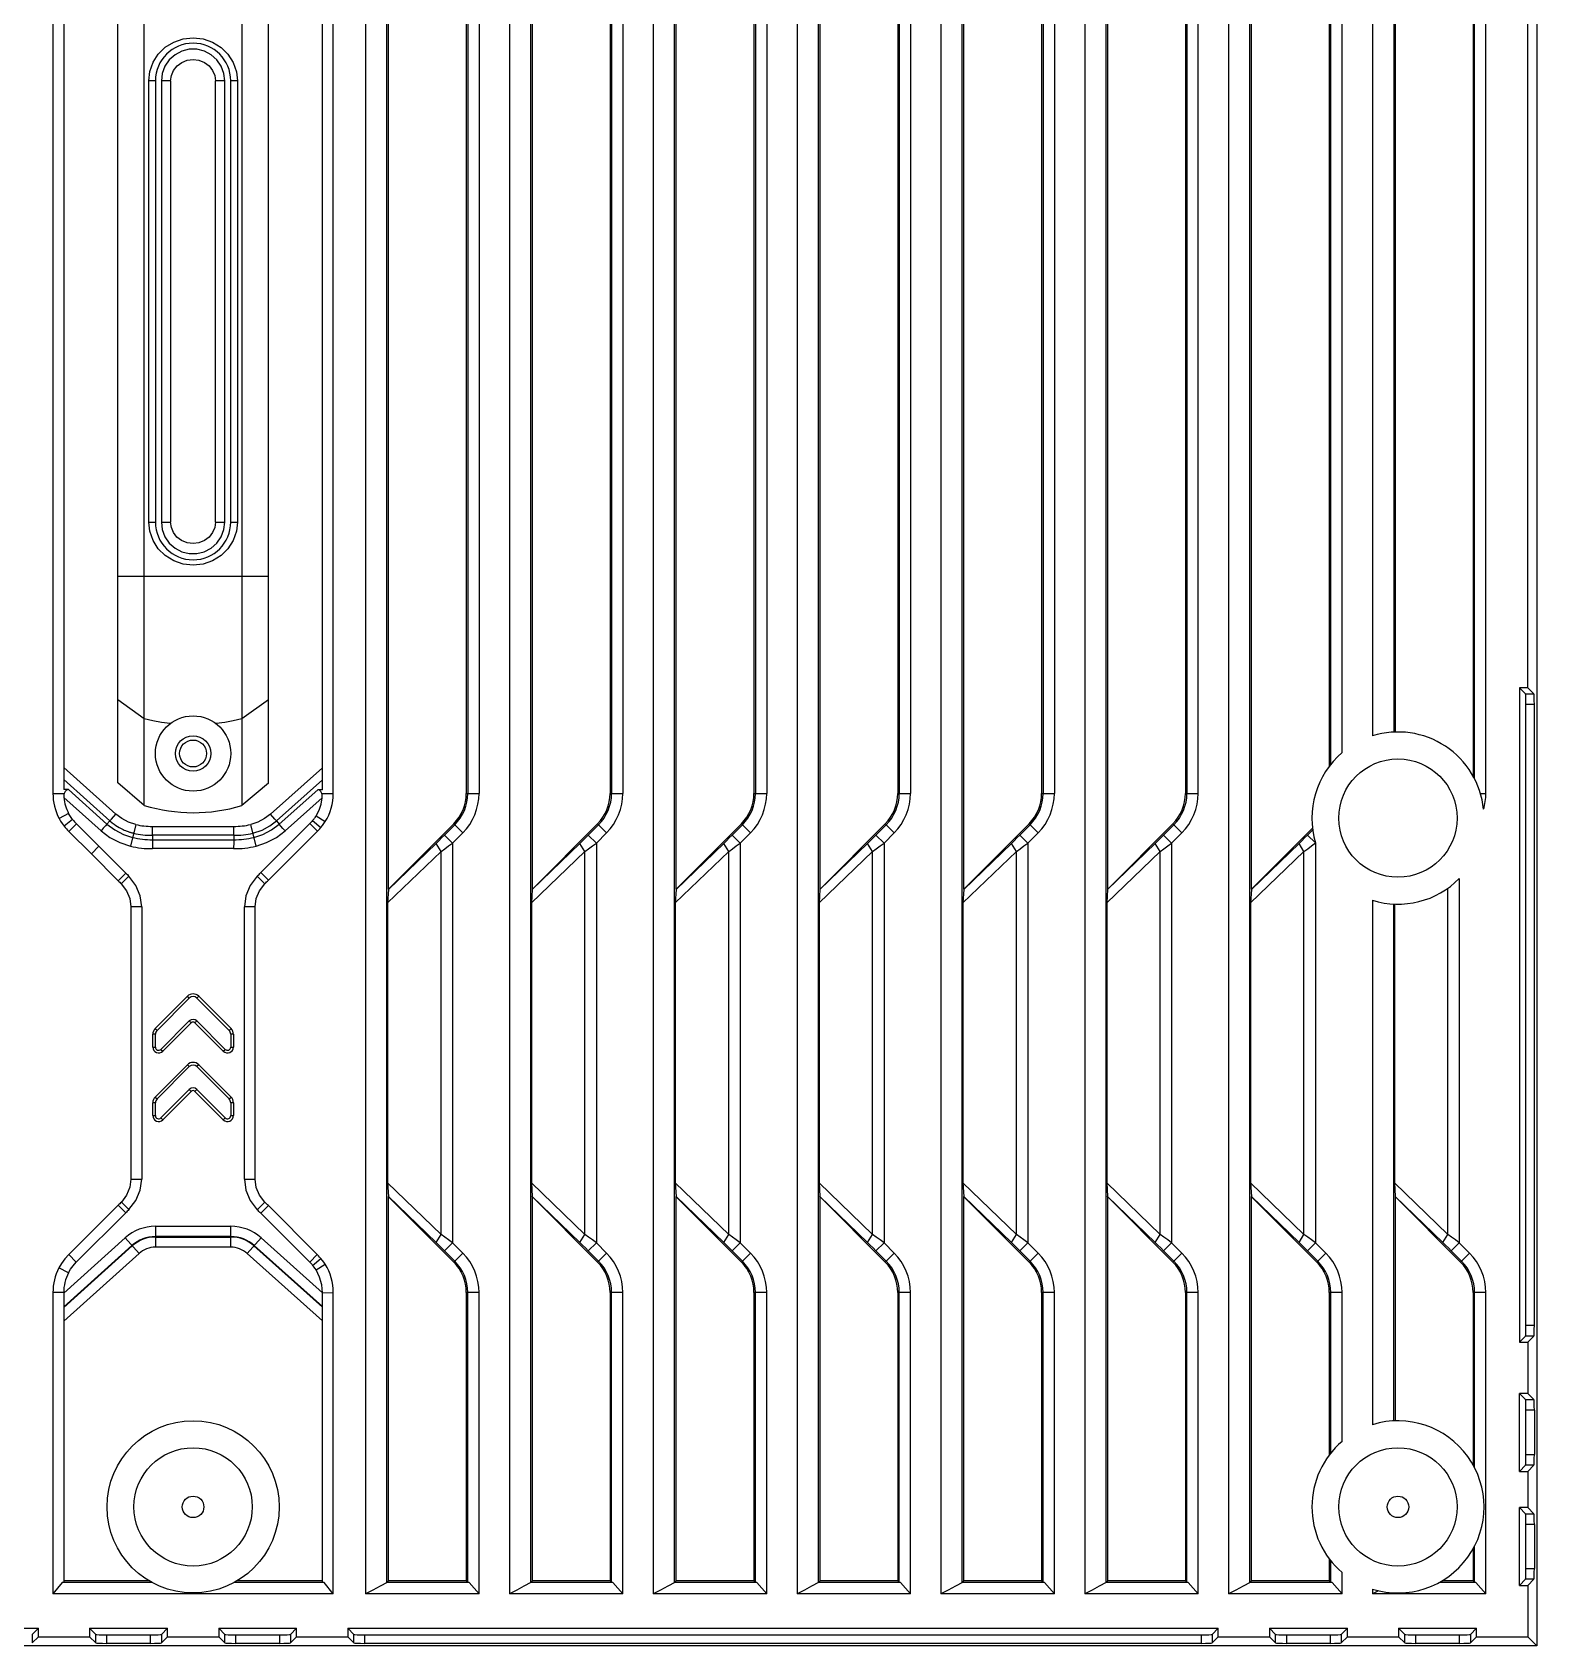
# Model space of a CAD drawing. Header units: millimetres. Extents: x -3132 to 28633, y 682 to 5849.
# Drawn here: x 8319.2 to 8459.1, y 1359.4 to 1509.4 of the extents above; entities that cross this region are included whole.
import ezdxf

# ---------------------------------------------------------------- set-up
doc = ezdxf.new("R2010")
doc.units = ezdxf.units.MM

msp = doc.modelspace()

# ---------------------------------------------------------------- linework, layer by layer
at = {"linetype": 'Continuous'}
for p, q in [((8459.095, 1609.245), (8459.095, 1359.445)), ((8350.226, 1604.432), (8350.226, 1364.259)), ((8363.596, 1604.432), (8363.596, 1364.259)), ((8376.966, 1604.432), (8376.966, 1364.259)), ((8390.336, 1604.432), (8390.336, 1364.259)), ((8403.706, 1604.432), (8403.706, 1364.259)), ((8417.076, 1604.432), (8417.076, 1364.259)), ((8430.446, 1604.432), (8430.446, 1364.259)), ((8352.219, 1365.325), (8352.219, 1603.525)), ((8365.589, 1365.325), (8365.589, 1603.525)), ((8378.959, 1365.325), (8378.959, 1603.525)), ((8392.329, 1365.325), (8392.329, 1603.525)), ((8405.699, 1365.325), (8405.699, 1603.525)), ((8419.069, 1365.325), (8419.069, 1603.525)), ((8432.439, 1365.325), (8432.439, 1603.525)), ((8352.364, 1429.753), (8352.364, 1538.942)), ((8365.734, 1429.753), (8365.734, 1538.942)), ((8379.104, 1429.753), (8379.104, 1538.942)), ((8392.474, 1429.753), (8392.474, 1538.942)), ((8405.844, 1429.753), (8405.844, 1538.942)), ((8419.214, 1429.753), (8419.214, 1538.942)), ((8432.584, 1429.753), (8432.584, 1538.942)), ((8329.659, 1437.519), (8329.659, 1531.171)), ((8338.726, 1531.183), (8338.726, 1437.507)), ((8321.165, 1530.048), (8321.165, 1438.642)), ((8322.166, 1529.969), (8322.166, 1438.988)), ((8346.225, 1438.967), (8346.225, 1529.992)), ((8347.225, 1438.643), (8347.225, 1530.039)), ((8359.591, 1530.048), (8359.591, 1438.642)), ((8359.725, 1530.048), (8359.725, 1438.642)), ((8360.779, 1530.048), (8360.779, 1438.642)), ((8372.961, 1530.048), (8372.961, 1438.642)), ((8373.095, 1530.048), (8373.095, 1438.642)), ((8374.149, 1530.048), (8374.149, 1438.642)), ((8386.331, 1530.048), (8386.331, 1438.642)), ((8386.465, 1530.048), (8386.465, 1438.642)), ((8387.519, 1530.048), (8387.519, 1438.642)), ((8399.701, 1530.048), (8399.701, 1438.642)), ((8399.835, 1530.048), (8399.835, 1438.642)), ((8400.889, 1530.048), (8400.889, 1438.642)), ((8413.071, 1530.048), (8413.071, 1438.642)), ((8413.205, 1530.048), (8413.205, 1438.642)), ((8414.259, 1530.048), (8414.259, 1438.642)), ((8426.441, 1530.048), (8426.441, 1438.642)), ((8426.575, 1530.048), (8426.575, 1438.642)), ((8427.629, 1438.642), (8427.629, 1530.048)), ((8454.369, 1438.642), (8454.369, 1530.048)), ((8327.195, 1439.611), (8327.195, 1529.08)), ((8341.195, 1439.6), (8341.195, 1529.09)), ((8453.181, 1528.449), (8453.181, 1440.244)), ((8453.315, 1439.993), (8453.315, 1528.698)), ((8439.811, 1527.524), (8439.811, 1441.166)), ((8439.945, 1441.339), (8439.945, 1527.351)), ((8440.999, 1442.428), (8440.999, 1526.263)), ((8443.816, 1524.707), (8443.816, 1443.983)), ((8445.808, 1524.355), (8445.808, 1444.336)), ((8445.955, 1444.341), (8445.955, 1524.349)), ((8458.256, 1448.452), (8458.256, 1520.235)), ((8330.073, 1463.845), (8330.073, 1504.845)), ((8330.695, 1504.845), (8330.073, 1504.845)), ((8330.695, 1504.845), (8330.695, 1463.845)), ((8331.245, 1504.845), (8331.245, 1463.845)), ((8332.11, 1504.845), (8331.245, 1504.845)), ((8332.11, 1504.845), (8332.11, 1463.845)), ((8336.278, 1463.845), (8336.278, 1504.845)), ((8337.145, 1504.845), (8336.278, 1504.845)), ((8337.145, 1463.845), (8337.145, 1504.845)), ((8337.695, 1463.845), (8337.695, 1504.845)), ((8338.316, 1504.845), (8337.695, 1504.845)), ((8338.316, 1504.845), (8338.316, 1463.845)), ((8330.073, 1463.845), (8330.695, 1463.845)), ((8331.245, 1463.845), (8332.11, 1463.845)), ((8336.278, 1463.845), (8337.145, 1463.845)), ((8337.695, 1463.845), (8338.316, 1463.845)), ((8327.195, 1458.819), (8341.195, 1458.819)), ((8458.256, 1448.452), (8457.477, 1448.452)), ((8457.477, 1448.452), (8458.045, 1447.884)), ((8457.477, 1448.452), (8457.477, 1387.649)), ((8458.256, 1448.452), (8458.825, 1447.884)), ((8329.659, 1445.571), (8327.195, 1447.346)), ((8341.195, 1447.337), (8338.726, 1445.56)), ((8458.045, 1447.884), (8458.825, 1447.884)), ((8458.875, 1446.885), (8458.095, 1446.885)), ((8458.095, 1389.216), (8458.095, 1446.885)), ((8458.875, 1389.216), (8458.875, 1446.885)), ((8327.009, 1436.706), (8322.167, 1441.05)), ((8346.225, 1441.027), (8341.388, 1436.7)), ((8326.459, 1436.081), (8322.169, 1439.93)), ((8329.659, 1437.519), (8327.195, 1439.611)), ((8341.195, 1439.6), (8338.726, 1437.507)), ((8346.225, 1439.91), (8341.938, 1436.075)), ((8321.165, 1438.642), (8322.214, 1438.642)), ((8322.61, 1438.988), (8322.168, 1438.988)), ((8322.184, 1438.253), (8325.635, 1435.157)), ((8322.61, 1438.988), (8326.186, 1435.78)), ((8342.211, 1435.775), (8345.78, 1438.967)), ((8342.76, 1435.149), (8346.202, 1438.229)), ((8346.225, 1438.967), (8345.78, 1438.967)), ((8346.168, 1438.642), (8347.225, 1438.642)), ((8359.591, 1438.642), (8360.779, 1438.642)), ((8372.961, 1438.642), (8374.149, 1438.642)), ((8386.331, 1438.642), (8387.519, 1438.642)), ((8399.701, 1438.642), (8400.889, 1438.642)), ((8413.071, 1438.642), (8414.259, 1438.642)), ((8426.441, 1438.642), (8427.629, 1438.642)), ((8453.858, 1438.642), (8454.369, 1438.642)), ((8322.626, 1436.777), (8321.739, 1436.316)), ((8322.993, 1436.208), (8322.207, 1435.59)), ((8326.459, 1436.081), (8326.605, 1436.249)), ((8326.605, 1436.249), (8327.009, 1436.706)), ((8341.789, 1436.241), (8341.388, 1436.7)), ((8341.938, 1436.075), (8341.789, 1436.241)), ((8345.626, 1436.541), (8346.477, 1436.015)), ((8323.343, 1435.82), (8322.653, 1435.096)), ((8322.653, 1435.096), (8324.739, 1433.027)), ((8325.445, 1433.735), (8323.343, 1435.82)), ((8326.459, 1436.081), (8326.186, 1435.78)), ((8328.858, 1435.751), (8328.366, 1433.74)), ((8328.587, 1434.961), (8328.66, 1434.943)), ((8330.413, 1435.577), (8337.978, 1435.576)), ((8330.421, 1434.745), (8330.419, 1434.338)), ((8337.969, 1434.744), (8330.421, 1434.745)), ((8337.969, 1434.744), (8337.971, 1434.338)), ((8340.051, 1433.744), (8339.554, 1435.754)), ((8345.049, 1435.839), (8340.493, 1431.283)), ((8341.2, 1430.576), (8345.75, 1435.126)), ((8341.938, 1436.075), (8342.211, 1435.775)), ((8345.049, 1435.839), (8345.75, 1435.126)), ((8345.304, 1436.115), (8346.069, 1435.472)), ((8358.419, 1435.814), (8352.364, 1429.753)), ((8358.514, 1435.719), (8357.564, 1434.769)), ((8357.564, 1434.769), (8358.309, 1434.024)), ((8358.309, 1434.024), (8359.259, 1434.974)), ((8359.259, 1434.974), (8358.419, 1435.814)), ((8371.789, 1435.814), (8365.734, 1429.753)), ((8371.884, 1435.719), (8370.934, 1434.769)), ((8370.934, 1434.769), (8371.679, 1434.024)), ((8371.679, 1434.024), (8372.629, 1434.974)), ((8372.629, 1434.974), (8371.789, 1435.814)), ((8385.159, 1435.814), (8379.104, 1429.753)), ((8385.254, 1435.719), (8384.304, 1434.769)), ((8384.304, 1434.769), (8385.049, 1434.024)), ((8385.049, 1434.024), (8385.999, 1434.974)), ((8385.999, 1434.974), (8385.159, 1435.814)), ((8398.529, 1435.814), (8392.474, 1429.753)), ((8398.624, 1435.719), (8397.674, 1434.769)), ((8397.674, 1434.769), (8398.419, 1434.024)), ((8398.419, 1434.024), (8399.369, 1434.974)), ((8399.369, 1434.974), (8398.529, 1435.814)), ((8411.899, 1435.814), (8405.844, 1429.753)), ((8411.994, 1435.719), (8411.044, 1434.769)), ((8411.044, 1434.769), (8411.789, 1434.024)), ((8411.789, 1434.024), (8412.739, 1434.974)), ((8412.739, 1434.974), (8411.899, 1435.814)), ((8425.269, 1435.814), (8419.214, 1429.753)), ((8425.364, 1435.719), (8424.414, 1434.769)), ((8424.414, 1434.769), (8425.159, 1434.024)), ((8425.159, 1434.024), (8426.109, 1434.974)), ((8426.109, 1434.974), (8425.269, 1435.814)), ((8438.248, 1435.423), (8432.584, 1429.753)), ((8438.27, 1435.254), (8437.784, 1434.769)), ((8438.535, 1434.033), (8437.784, 1434.769)), ((8325.445, 1433.735), (8324.739, 1433.027)), ((8327.943, 1431.232), (8325.445, 1433.735)), ((8330.419, 1434.338), (8337.971, 1434.338)), ((8337.964, 1433.506), (8330.426, 1433.506)), ((8352.279, 1428.46), (8357.24, 1433.25)), ((8356.778, 1433.996), (8352.351, 1429.721)), ((8357.24, 1433.25), (8356.778, 1433.996)), ((8357.24, 1397.653), (8357.24, 1433.25)), ((8358.309, 1434.024), (8358.309, 1396.88)), ((8365.649, 1428.46), (8370.61, 1433.25)), ((8370.148, 1433.996), (8365.721, 1429.721)), ((8370.61, 1433.25), (8370.148, 1433.996)), ((8370.61, 1397.653), (8370.61, 1433.25)), ((8371.679, 1434.024), (8371.679, 1396.88)), ((8379.019, 1428.46), (8383.98, 1433.25)), ((8383.518, 1433.996), (8379.091, 1429.721)), ((8383.98, 1433.25), (8383.518, 1433.996)), ((8383.98, 1397.653), (8383.98, 1433.25)), ((8385.049, 1434.024), (8385.049, 1396.88)), ((8392.389, 1428.46), (8397.35, 1433.25)), ((8396.888, 1433.996), (8392.461, 1429.721)), ((8397.35, 1433.25), (8396.888, 1433.996)), ((8397.35, 1397.653), (8397.35, 1433.25)), ((8398.419, 1434.024), (8398.419, 1396.88)), ((8405.759, 1428.46), (8410.72, 1433.25)), ((8410.258, 1433.996), (8405.831, 1429.721)), ((8410.72, 1433.25), (8410.258, 1433.996)), ((8410.72, 1397.653), (8410.72, 1433.25)), ((8411.789, 1434.024), (8411.789, 1396.88)), ((8419.129, 1428.46), (8424.09, 1433.25)), ((8423.628, 1433.996), (8419.201, 1429.721)), ((8424.09, 1433.25), (8423.628, 1433.996)), ((8424.09, 1397.653), (8424.09, 1433.25)), ((8425.159, 1434.024), (8425.159, 1396.88)), ((8432.499, 1428.46), (8437.46, 1433.25)), ((8436.998, 1433.996), (8432.571, 1429.721)), ((8437.46, 1433.25), (8436.998, 1433.996)), ((8437.46, 1397.653), (8437.46, 1433.25)), ((8438.533, 1434.046), (8438.533, 1396.876)), ((8324.739, 1433.027), (8327.236, 1430.525)), ((8327.943, 1431.232), (8327.236, 1430.525)), ((8328.23, 1430.947), (8327.523, 1430.24)), ((8340.152, 1430.944), (8340.861, 1430.238)), ((8340.493, 1431.283), (8341.2, 1430.576)), ((8451.899, 1430.736), (8451.899, 1396.88)), ((8352.348, 1429.723), (8352.279, 1428.46)), ((8365.718, 1429.723), (8365.649, 1428.46)), ((8379.088, 1429.723), (8379.019, 1428.46)), ((8392.458, 1429.723), (8392.389, 1428.46)), ((8405.828, 1429.723), (8405.759, 1428.46)), ((8419.198, 1429.723), (8419.129, 1428.46)), ((8432.568, 1429.723), (8432.499, 1428.46)), ((8443.816, 1428.707), (8443.816, 1379.983)), ((8450.83, 1397.653), (8450.83, 1429.825)), ((8328.418, 1428.104), (8328.418, 1402.8)), ((8329.418, 1428.103), (8328.418, 1428.103)), ((8329.418, 1428.103), (8329.418, 1402.799)), ((8339.97, 1428.104), (8338.97, 1428.104)), ((8338.97, 1402.8), (8338.97, 1428.104)), ((8339.97, 1402.8), (8339.97, 1428.104)), ((8352.279, 1428.46), (8352.279, 1402.444)), ((8365.649, 1428.46), (8365.649, 1402.444)), ((8379.019, 1428.46), (8379.019, 1402.444)), ((8392.389, 1428.46), (8392.389, 1402.444)), ((8405.759, 1428.46), (8405.759, 1402.444)), ((8419.129, 1428.46), (8419.129, 1402.444)), ((8432.499, 1428.46), (8432.499, 1402.444)), ((8445.808, 1380.339), (8445.808, 1428.353)), ((8445.869, 1428.353), (8445.869, 1402.444)), ((8333.665, 1419.79), (8330.665, 1416.79)), ((8333.841, 1419.613), (8333.665, 1419.79)), ((8334.725, 1419.79), (8334.549, 1419.613)), ((8337.725, 1416.79), (8334.725, 1419.79)), ((8330.841, 1416.613), (8333.841, 1419.613)), ((8334.549, 1419.613), (8337.549, 1416.613)), ((8330.665, 1416.79), (8330.841, 1416.613)), ((8333.841, 1417.492), (8331.207, 1414.857)), ((8331.384, 1414.681), (8334.018, 1417.315)), ((8334.018, 1417.315), (8333.841, 1417.492)), ((8334.549, 1417.492), (8334.372, 1417.315)), ((8334.372, 1417.315), (8337.006, 1414.681)), ((8337.183, 1414.857), (8334.549, 1417.492)), ((8337.549, 1416.613), (8337.725, 1416.79)), ((8330.695, 1416.259), (8330.445, 1416.259)), ((8330.445, 1415.07), (8330.445, 1416.259)), ((8330.695, 1415.07), (8330.695, 1416.259)), ((8337.945, 1416.259), (8337.695, 1416.259)), ((8337.695, 1416.259), (8337.695, 1415.07)), ((8337.945, 1416.259), (8337.945, 1415.07)), ((8330.445, 1415.07), (8330.695, 1415.07)), ((8331.207, 1414.857), (8331.384, 1414.681)), ((8337.006, 1414.681), (8337.183, 1414.857)), ((8337.695, 1415.07), (8337.945, 1415.07)), ((8333.665, 1413.426), (8330.665, 1410.426)), ((8330.841, 1410.249), (8333.841, 1413.249)), ((8333.841, 1413.249), (8333.665, 1413.426)), ((8334.725, 1413.426), (8334.549, 1413.249)), ((8334.549, 1413.249), (8337.549, 1410.249)), ((8337.725, 1410.426), (8334.725, 1413.426)), ((8333.841, 1411.128), (8331.207, 1408.493)), ((8331.384, 1408.317), (8334.018, 1410.951)), ((8334.018, 1410.951), (8333.841, 1411.128)), ((8334.549, 1411.128), (8334.372, 1410.951)), ((8334.372, 1410.951), (8337.006, 1408.317)), ((8337.183, 1408.493), (8334.549, 1411.128)), ((8330.695, 1409.896), (8330.445, 1409.896)), ((8330.445, 1408.706), (8330.445, 1409.896)), ((8330.665, 1410.426), (8330.841, 1410.249)), ((8330.695, 1408.706), (8330.695, 1409.896)), ((8337.549, 1410.249), (8337.725, 1410.426)), ((8337.945, 1409.896), (8337.695, 1409.896)), ((8337.695, 1409.896), (8337.695, 1408.706)), ((8337.945, 1409.896), (8337.945, 1408.706)), ((8330.445, 1408.706), (8330.695, 1408.706)), ((8331.207, 1408.493), (8331.384, 1408.317)), ((8337.006, 1408.317), (8337.183, 1408.493)), ((8337.695, 1408.706), (8337.945, 1408.706)), ((8328.418, 1402.799), (8329.418, 1402.799)), ((8338.97, 1402.8), (8339.97, 1402.8)), ((8357.24, 1397.653), (8352.279, 1402.444)), ((8352.279, 1402.444), (8352.348, 1401.176)), ((8370.61, 1397.653), (8365.649, 1402.444)), ((8365.649, 1402.444), (8365.718, 1401.176)), ((8383.98, 1397.653), (8379.019, 1402.444)), ((8379.019, 1402.444), (8379.088, 1401.176)), ((8397.35, 1397.653), (8392.389, 1402.444)), ((8392.389, 1402.444), (8392.458, 1401.176)), ((8410.72, 1397.653), (8405.759, 1402.444)), ((8405.759, 1402.444), (8405.828, 1401.176)), ((8424.09, 1397.653), (8419.129, 1402.444)), ((8419.129, 1402.444), (8419.198, 1401.176)), ((8437.46, 1397.653), (8432.499, 1402.444)), ((8432.499, 1402.444), (8432.568, 1401.176)), ((8450.83, 1397.653), (8445.869, 1402.444)), ((8445.869, 1402.444), (8445.937, 1401.186)), ((8327.224, 1400.367), (8322.631, 1395.786)), ((8327.93, 1399.658), (8327.224, 1400.367)), ((8328.236, 1399.962), (8327.528, 1400.668)), ((8340.157, 1399.955), (8340.865, 1400.661)), ((8341.191, 1400.337), (8340.484, 1399.63)), ((8345.735, 1395.793), (8341.191, 1400.337)), ((8352.353, 1401.18), (8356.778, 1396.908)), ((8352.364, 1401.154), (8358.419, 1395.09)), ((8352.364, 1365.478), (8352.364, 1401.154)), ((8365.723, 1401.18), (8370.148, 1396.908)), ((8365.734, 1401.154), (8371.789, 1395.09)), ((8365.734, 1365.478), (8365.734, 1401.154)), ((8379.093, 1401.18), (8383.518, 1396.908)), ((8379.104, 1401.154), (8385.159, 1395.09)), ((8379.104, 1365.478), (8379.104, 1401.154)), ((8392.463, 1401.18), (8396.888, 1396.908)), ((8392.474, 1401.154), (8398.529, 1395.09)), ((8392.474, 1365.478), (8392.474, 1401.154)), ((8405.833, 1401.18), (8410.258, 1396.908)), ((8405.844, 1401.154), (8411.899, 1395.09)), ((8405.844, 1365.478), (8405.844, 1401.154)), ((8419.203, 1401.18), (8423.628, 1396.908)), ((8419.214, 1401.154), (8425.269, 1395.09)), ((8419.214, 1365.478), (8419.214, 1401.154)), ((8432.573, 1401.18), (8436.998, 1396.908)), ((8432.584, 1401.154), (8438.639, 1395.09)), ((8432.584, 1365.478), (8432.584, 1401.154)), ((8445.937, 1401.186), (8450.368, 1396.908)), ((8445.955, 1401.144), (8445.937, 1401.186)), ((8445.955, 1401.144), (8452.009, 1395.09)), ((8445.955, 1380.341), (8445.955, 1401.144)), ((8323.332, 1395.073), (8327.93, 1399.658)), ((8340.484, 1399.63), (8345.038, 1395.076)), ((8327.875, 1397.335), (8322.165, 1392.211)), ((8329.172, 1395.889), (8327.875, 1397.335)), ((8330.694, 1398.414), (8337.703, 1398.414)), ((8330.694, 1398.414), (8330.694, 1396.472)), ((8337.703, 1397.465), (8330.694, 1397.465)), ((8330.694, 1397.421), (8337.703, 1397.421)), ((8337.703, 1396.472), (8337.703, 1398.414)), ((8340.517, 1397.339), (8339.222, 1395.892)), ((8346.225, 1392.241), (8340.517, 1397.339)), ((8356.778, 1396.908), (8357.24, 1397.653)), ((8370.148, 1396.908), (8370.61, 1397.653)), ((8383.518, 1396.908), (8383.98, 1397.653)), ((8396.888, 1396.908), (8397.35, 1397.653)), ((8410.258, 1396.908), (8410.72, 1397.653)), ((8423.628, 1396.908), (8424.09, 1397.653)), ((8436.998, 1396.908), (8437.46, 1397.653)), ((8450.368, 1396.908), (8450.83, 1397.653)), ((8328.509, 1396.628), (8322.165, 1390.936)), ((8322.165, 1390.877), (8328.538, 1396.596)), ((8322.165, 1389.603), (8329.172, 1395.889)), ((8323.332, 1395.073), (8322.631, 1395.786)), ((8337.703, 1396.472), (8330.694, 1396.472)), ((8339.222, 1395.892), (8346.225, 1389.628)), ((8339.855, 1396.599), (8346.225, 1390.901)), ((8346.225, 1390.96), (8339.884, 1396.632)), ((8345.038, 1395.076), (8345.735, 1395.793)), ((8358.309, 1396.88), (8357.564, 1396.135)), ((8358.514, 1395.185), (8357.564, 1396.135)), ((8359.259, 1395.93), (8358.309, 1396.88)), ((8358.419, 1395.09), (8359.259, 1395.93)), ((8371.679, 1396.88), (8370.934, 1396.135)), ((8371.884, 1395.185), (8370.934, 1396.135)), ((8372.629, 1395.93), (8371.679, 1396.88)), ((8371.789, 1395.09), (8372.629, 1395.93)), ((8385.049, 1396.88), (8384.304, 1396.135)), ((8385.254, 1395.185), (8384.304, 1396.135)), ((8385.999, 1395.93), (8385.049, 1396.88)), ((8385.159, 1395.09), (8385.999, 1395.93)), ((8398.419, 1396.88), (8397.674, 1396.135)), ((8398.624, 1395.185), (8397.674, 1396.135)), ((8399.369, 1395.93), (8398.419, 1396.88)), ((8398.529, 1395.09), (8399.369, 1395.93)), ((8411.789, 1396.88), (8411.044, 1396.135)), ((8411.994, 1395.185), (8411.044, 1396.135)), ((8412.739, 1395.93), (8411.789, 1396.88)), ((8411.899, 1395.09), (8412.739, 1395.93)), ((8425.159, 1396.88), (8424.414, 1396.135)), ((8425.364, 1395.185), (8424.414, 1396.135)), ((8426.109, 1395.93), (8425.159, 1396.88)), ((8425.269, 1395.09), (8426.109, 1395.93)), ((8438.734, 1395.185), (8437.784, 1396.135)), ((8439.479, 1395.93), (8438.533, 1396.876)), ((8438.639, 1395.09), (8439.479, 1395.93)), ((8451.899, 1396.88), (8451.154, 1396.135)), ((8452.104, 1395.185), (8451.154, 1396.135)), ((8452.849, 1395.93), (8451.899, 1396.88)), ((8452.009, 1395.09), (8452.849, 1395.93)), ((8322.612, 1394.099), (8321.72, 1394.551)), ((8345.305, 1394.787), (8346.071, 1395.43)), ((8345.627, 1394.362), (8346.473, 1394.896)), ((8322.165, 1392.261), (8321.165, 1392.261)), ((8321.165, 1392.261), (8321.165, 1364.259)), ((8322.165, 1392.261), (8322.165, 1365.346)), ((8346.225, 1392.241), (8347.225, 1392.251)), ((8346.225, 1365.346), (8346.225, 1392.241)), ((8347.225, 1364.259), (8347.225, 1392.247)), ((8360.779, 1392.261), (8359.591, 1392.261)), ((8359.591, 1392.261), (8359.591, 1365.478)), ((8359.725, 1365.343), (8359.725, 1392.261)), ((8360.779, 1364.259), (8360.779, 1392.261)), ((8374.149, 1392.261), (8372.961, 1392.261)), ((8372.961, 1392.261), (8372.961, 1365.478)), ((8373.095, 1365.343), (8373.095, 1392.261)), ((8374.149, 1364.259), (8374.149, 1392.261)), ((8387.519, 1392.261), (8386.331, 1392.261)), ((8386.331, 1392.261), (8386.331, 1365.478)), ((8386.465, 1365.343), (8386.465, 1392.261)), ((8387.519, 1364.259), (8387.519, 1392.261)), ((8400.889, 1392.261), (8399.701, 1392.261)), ((8399.701, 1392.261), (8399.701, 1365.478)), ((8399.835, 1365.343), (8399.835, 1392.261)), ((8400.889, 1364.259), (8400.889, 1392.261)), ((8414.259, 1392.261), (8413.071, 1392.261)), ((8413.071, 1392.261), (8413.071, 1365.478)), ((8413.205, 1365.343), (8413.205, 1392.261)), ((8414.259, 1364.259), (8414.259, 1392.261)), ((8427.629, 1392.261), (8426.441, 1392.261)), ((8426.441, 1392.261), (8426.441, 1365.478)), ((8426.575, 1365.343), (8426.575, 1392.261)), ((8427.629, 1364.259), (8427.629, 1392.261)), ((8440.999, 1392.261), (8439.811, 1392.261)), ((8439.811, 1392.261), (8439.811, 1377.166)), ((8439.945, 1377.339), (8439.945, 1392.261)), ((8440.999, 1378.428), (8440.999, 1392.261)), ((8454.369, 1392.261), (8453.181, 1392.261)), ((8453.181, 1392.261), (8453.181, 1376.244)), ((8453.315, 1375.993), (8453.315, 1392.261)), ((8454.369, 1364.259), (8454.369, 1392.261)), ((8457.477, 1387.649), (8458.045, 1388.217)), ((8458.825, 1388.217), (8458.045, 1388.217)), ((8458.095, 1389.216), (8458.875, 1389.216)), ((8458.256, 1387.649), (8458.825, 1388.217)), ((8457.477, 1387.649), (8458.256, 1387.649)), ((8458.256, 1387.649), (8458.256, 1382.885)), ((8458.256, 1382.885), (8457.477, 1382.885)), ((8457.477, 1382.885), (8458.045, 1382.317)), ((8457.477, 1375.649), (8457.477, 1382.885)), ((8458.045, 1382.317), (8458.825, 1382.317)), ((8458.256, 1382.885), (8458.825, 1382.317)), ((8458.875, 1381.318), (8458.095, 1381.318)), ((8458.095, 1377.216), (8458.095, 1381.318)), ((8458.875, 1381.318), (8458.875, 1377.216)), ((8457.477, 1375.649), (8458.045, 1376.217)), ((8458.825, 1376.217), (8458.045, 1376.217)), ((8458.095, 1377.216), (8458.875, 1377.216)), ((8458.256, 1375.649), (8458.825, 1376.217)), ((8457.477, 1375.649), (8458.256, 1375.649)), ((8458.256, 1375.649), (8458.256, 1372.284)), ((8458.256, 1372.284), (8457.477, 1372.284)), ((8457.477, 1372.284), (8458.045, 1371.715)), ((8457.477, 1365.047), (8457.477, 1372.284)), ((8458.045, 1371.715), (8458.825, 1371.715)), ((8458.256, 1372.284), (8458.825, 1371.715)), ((8458.875, 1370.716), (8458.095, 1370.716)), ((8458.095, 1366.614), (8458.095, 1370.716)), ((8458.875, 1370.716), (8458.875, 1366.614)), ((8439.811, 1367.524), (8439.811, 1365.478)), ((8439.945, 1365.343), (8439.945, 1367.351)), ((8453.181, 1368.447), (8453.181, 1365.478)), ((8453.315, 1365.343), (8453.315, 1368.698)), ((8440.999, 1364.259), (8440.999, 1366.262)), ((8458.095, 1366.614), (8458.875, 1366.614)), ((8322.012, 1365.333), (8321.165, 1364.259)), ((8347.225, 1364.259), (8321.165, 1364.259)), ((8322.012, 1365.333), (8322.165, 1365.346)), ((8330.344, 1365.333), (8322.012, 1365.333)), ((8330.092, 1365.478), (8322.165, 1365.478)), ((8346.378, 1365.333), (8338.046, 1365.333)), ((8346.225, 1365.478), (8338.298, 1365.478)), ((8346.225, 1365.346), (8346.378, 1365.333)), ((8347.225, 1364.259), (8346.378, 1365.333)), ((8360.779, 1364.259), (8350.226, 1364.259)), ((8352.222, 1365.332), (8352.267, 1365.38)), ((8354.747, 1365.332), (8352.222, 1365.332)), ((8352.267, 1365.38), (8352.365, 1365.478)), ((8359.591, 1365.478), (8352.364, 1365.478)), ((8359.855, 1365.333), (8354.747, 1365.332)), ((8359.725, 1365.343), (8359.591, 1365.478)), ((8359.725, 1365.343), (8359.855, 1365.333)), ((8360.779, 1364.259), (8359.855, 1365.333)), ((8374.149, 1364.259), (8363.596, 1364.259)), ((8365.592, 1365.332), (8365.637, 1365.38)), ((8368.117, 1365.332), (8365.592, 1365.332)), ((8365.637, 1365.38), (8365.735, 1365.478)), ((8372.961, 1365.478), (8365.734, 1365.478)), ((8373.225, 1365.333), (8368.117, 1365.332)), ((8373.095, 1365.343), (8372.961, 1365.478)), ((8373.095, 1365.343), (8373.225, 1365.333)), ((8374.149, 1364.259), (8373.225, 1365.333)), ((8387.519, 1364.259), (8376.966, 1364.259)), ((8378.962, 1365.332), (8379.007, 1365.38)), ((8381.487, 1365.332), (8378.962, 1365.332)), ((8379.007, 1365.38), (8379.105, 1365.478)), ((8386.331, 1365.478), (8379.104, 1365.478)), ((8386.595, 1365.333), (8381.487, 1365.332)), ((8386.465, 1365.343), (8386.331, 1365.478)), ((8386.465, 1365.343), (8386.595, 1365.333)), ((8387.519, 1364.259), (8386.595, 1365.333)), ((8400.889, 1364.259), (8390.336, 1364.259)), ((8392.332, 1365.332), (8392.377, 1365.38)), ((8394.857, 1365.332), (8392.332, 1365.332)), ((8392.377, 1365.38), (8392.475, 1365.478)), ((8399.701, 1365.478), (8392.474, 1365.478)), ((8399.965, 1365.333), (8394.857, 1365.332)), ((8399.835, 1365.343), (8399.701, 1365.478)), ((8399.835, 1365.343), (8399.965, 1365.333)), ((8400.889, 1364.259), (8399.965, 1365.333)), ((8414.259, 1364.259), (8403.706, 1364.259)), ((8405.702, 1365.332), (8405.747, 1365.38)), ((8408.227, 1365.332), (8405.702, 1365.332)), ((8405.747, 1365.38), (8405.845, 1365.478)), ((8413.071, 1365.478), (8405.844, 1365.478)), ((8413.335, 1365.333), (8408.227, 1365.332)), ((8413.205, 1365.343), (8413.071, 1365.478)), ((8413.205, 1365.343), (8413.335, 1365.333)), ((8414.259, 1364.259), (8413.335, 1365.333)), ((8427.629, 1364.259), (8417.076, 1364.259)), ((8419.072, 1365.332), (8419.117, 1365.38)), ((8421.597, 1365.332), (8419.072, 1365.332)), ((8419.117, 1365.38), (8419.215, 1365.478)), ((8426.441, 1365.478), (8419.214, 1365.478)), ((8426.705, 1365.333), (8421.597, 1365.332)), ((8426.575, 1365.343), (8426.441, 1365.478)), ((8426.575, 1365.343), (8426.705, 1365.333)), ((8427.629, 1364.259), (8426.705, 1365.333)), ((8440.999, 1364.259), (8430.446, 1364.259)), ((8432.442, 1365.332), (8432.487, 1365.38)), ((8434.967, 1365.332), (8432.442, 1365.332)), ((8432.487, 1365.38), (8432.585, 1365.478)), ((8439.811, 1365.478), (8432.584, 1365.478)), ((8440.075, 1365.333), (8434.967, 1365.332)), ((8439.945, 1365.343), (8439.811, 1365.478)), ((8439.945, 1365.343), (8440.075, 1365.333)), ((8440.999, 1364.259), (8440.075, 1365.333)), ((8443.816, 1364.707), (8443.816, 1364.259)), ((8444.378, 1364.554), (8443.816, 1364.259)), ((8454.369, 1364.259), (8443.816, 1364.259)), ((8453.445, 1365.333), (8450.046, 1365.333)), ((8453.181, 1365.478), (8450.298, 1365.478)), ((8453.315, 1365.343), (8453.181, 1365.478)), ((8453.315, 1365.343), (8453.445, 1365.333)), ((8454.369, 1364.259), (8453.445, 1365.333)), ((8457.477, 1365.047), (8458.045, 1365.616)), ((8457.477, 1365.047), (8458.256, 1365.047)), ((8458.825, 1365.616), (8458.045, 1365.616)), ((8458.256, 1365.047), (8458.825, 1365.616)), ((8458.256, 1365.047), (8458.256, 1360.284)), ((8238.897, 1361.064), (8319.813, 1361.064)), ((8319.813, 1361.064), (8319.245, 1360.495)), ((8319.245, 1360.495), (8319.245, 1359.715)), ((8319.813, 1360.284), (8319.245, 1359.715)), ((8319.813, 1360.284), (8319.813, 1361.064)), ((8319.813, 1360.284), (8324.577, 1360.284)), ((8324.577, 1361.064), (8331.813, 1361.064)), ((8324.577, 1361.064), (8325.145, 1360.495)), ((8324.577, 1361.064), (8324.577, 1360.284)), ((8324.577, 1360.284), (8325.145, 1359.715)), ((8325.145, 1359.715), (8325.145, 1360.495)), ((8326.144, 1360.445), (8330.246, 1360.445)), ((8326.144, 1360.445), (8326.144, 1359.665)), ((8330.246, 1359.665), (8330.246, 1360.445)), ((8331.813, 1361.064), (8331.245, 1360.495)), ((8331.245, 1360.495), (8331.245, 1359.715)), ((8331.813, 1360.284), (8331.245, 1359.715)), ((8331.813, 1360.284), (8331.813, 1361.064)), ((8331.813, 1360.284), (8336.577, 1360.284)), ((8336.577, 1361.064), (8343.813, 1361.064)), ((8336.577, 1361.064), (8337.145, 1360.495)), ((8336.577, 1361.064), (8336.577, 1360.284)), ((8336.577, 1360.284), (8337.145, 1359.715)), ((8337.145, 1359.715), (8337.145, 1360.495)), ((8338.144, 1360.445), (8342.246, 1360.445)), ((8338.144, 1360.445), (8338.144, 1359.665)), ((8342.246, 1359.665), (8342.246, 1360.445)), ((8343.813, 1361.064), (8343.245, 1360.495)), ((8343.245, 1360.495), (8343.245, 1359.715)), ((8343.813, 1360.284), (8343.245, 1359.715)), ((8343.813, 1360.284), (8343.813, 1361.064)), ((8343.813, 1360.284), (8348.577, 1360.284)), ((8348.577, 1361.064), (8429.493, 1361.064)), ((8348.577, 1361.064), (8349.145, 1360.495)), ((8348.577, 1361.064), (8348.577, 1360.284)), ((8348.577, 1360.284), (8349.145, 1359.715)), ((8349.145, 1359.715), (8349.145, 1360.495)), ((8350.144, 1360.445), (8427.926, 1360.445)), ((8350.144, 1360.445), (8350.144, 1359.665)), ((8427.926, 1359.665), (8427.926, 1360.445)), ((8429.493, 1361.064), (8428.925, 1360.495)), ((8428.925, 1360.495), (8428.925, 1359.715)), ((8429.493, 1360.284), (8428.925, 1359.715)), ((8429.493, 1360.284), (8429.493, 1361.064)), ((8429.493, 1360.284), (8434.256, 1360.284)), ((8434.256, 1361.064), (8441.493, 1361.064)), ((8434.256, 1361.064), (8434.825, 1360.495)), ((8434.256, 1361.064), (8434.256, 1360.284)), ((8434.256, 1360.284), (8434.825, 1359.715)), ((8434.825, 1359.715), (8434.825, 1360.495)), ((8435.824, 1360.445), (8439.926, 1360.445)), ((8435.824, 1360.445), (8435.824, 1359.665)), ((8439.926, 1359.665), (8439.926, 1360.445)), ((8441.493, 1361.064), (8440.925, 1360.495)), ((8440.925, 1360.495), (8440.925, 1359.715)), ((8441.493, 1360.284), (8440.925, 1359.715)), ((8441.493, 1360.284), (8441.493, 1361.064)), ((8441.493, 1360.284), (8446.256, 1360.284)), ((8446.256, 1361.064), (8453.493, 1361.064)), ((8446.256, 1361.064), (8446.825, 1360.495)), ((8446.256, 1361.064), (8446.256, 1360.284)), ((8446.256, 1360.284), (8446.825, 1359.715)), ((8446.825, 1359.715), (8446.825, 1360.495)), ((8447.824, 1360.445), (8451.926, 1360.445)), ((8447.824, 1360.445), (8447.824, 1359.665)), ((8451.926, 1359.665), (8451.926, 1360.445)), ((8453.493, 1361.064), (8452.925, 1360.495)), ((8452.925, 1360.495), (8452.925, 1359.715)), ((8453.493, 1360.284), (8452.925, 1359.715)), ((8453.493, 1360.284), (8453.493, 1361.064)), ((8453.493, 1360.284), (8458.256, 1360.284)), ((8459.095, 1359.445), (8458.256, 1360.284)), ((8459.095, 1359.445), (8209.295, 1359.445)), ((8330.246, 1359.665), (8326.144, 1359.665)), ((8342.246, 1359.665), (8338.144, 1359.665)), ((8427.926, 1359.665), (8350.144, 1359.665)), ((8439.926, 1359.665), (8435.824, 1359.665)), ((8451.926, 1359.665), (8447.824, 1359.665))]:
    msp.add_line(p, q, dxfattribs=at)
for points in [[(8330.073, 1504.845), (8330.169, 1505.705), (8330.478, 1506.573), (8330.964, 1507.329), (8331.613, 1507.963), (8332.404, 1508.448), (8333.275, 1508.744), (8334.213, 1508.845)], [(8334.213, 1508.845), (8335.135, 1508.74), (8336.001, 1508.44), (8336.791, 1507.951), (8337.439, 1507.312), (8337.921, 1506.553), (8338.223, 1505.69), (8338.316, 1504.845)], [(8337.145, 1504.845), (8337.063, 1505.538), (8336.812, 1506.206), (8336.407, 1506.797), (8335.872, 1507.272), (8335.241, 1507.604), (8334.55, 1507.774), (8333.84, 1507.774), (8333.15, 1507.603), (8332.517, 1507.272), (8331.982, 1506.796), (8331.577, 1506.205), (8331.328, 1505.538), (8331.245, 1504.845)], [(8332.11, 1504.845), (8332.175, 1505.337), (8332.374, 1505.814), (8332.701, 1506.234), (8333.136, 1506.562), (8333.647, 1506.771), (8334.193, 1506.841), (8334.743, 1506.77), (8335.253, 1506.562), (8335.688, 1506.233), (8336.014, 1505.813), (8336.213, 1505.336), (8336.278, 1504.845)], [(8334.213, 1459.845), (8333.284, 1459.944), (8332.41, 1460.24), (8331.613, 1460.728), (8330.959, 1461.368), (8330.472, 1462.13), (8330.167, 1462.997), (8330.073, 1463.845)], [(8331.245, 1463.845), (8331.328, 1463.151), (8331.578, 1462.483), (8331.984, 1461.892), (8332.52, 1461.417), (8333.154, 1461.085), (8333.842, 1460.916), (8334.548, 1460.917), (8335.238, 1461.086), (8335.87, 1461.417), (8336.406, 1461.893), (8336.812, 1462.484), (8337.062, 1463.151), (8337.145, 1463.845)], [(8336.278, 1463.845), (8336.213, 1463.354), (8336.014, 1462.877), (8335.688, 1462.458), (8335.255, 1462.129), (8334.744, 1461.921), (8334.192, 1461.849), (8333.643, 1461.921), (8333.132, 1462.13), (8332.699, 1462.459), (8332.373, 1462.878), (8332.174, 1463.355), (8332.11, 1463.845)], [(8338.316, 1463.845), (8338.221, 1462.99), (8337.915, 1462.127), (8337.435, 1461.373), (8336.792, 1460.741), (8336.009, 1460.254), (8335.145, 1459.953), (8334.213, 1459.845)], [(8332.067, 1445.124), (8331.257, 1445.237), (8330.454, 1445.386), (8329.659, 1445.571)], [(8338.726, 1445.56), (8337.934, 1445.378), (8337.135, 1445.232), (8336.328, 1445.12)], [(8322.214, 1438.642), (8322.188, 1438.524), (8322.178, 1438.394), (8322.184, 1438.253)], [(8322.608, 1438.988), (8322.437, 1438.947), (8322.304, 1438.828), (8322.214, 1438.642)], [(8345.625, 1436.541), (8345.903, 1437.072), (8346.096, 1437.639), (8346.202, 1438.229)], [(8346.168, 1438.642), (8346.074, 1438.823), (8345.942, 1438.931), (8345.78, 1438.967)], [(8346.202, 1438.229), (8346.209, 1438.379), (8346.198, 1438.518), (8346.168, 1438.642)], [(8321.739, 1436.317), (8321.876, 1436.07), (8322.032, 1435.828), (8322.207, 1435.59)], [(8322.993, 1436.208), (8322.855, 1436.396), (8322.732, 1436.586), (8322.626, 1436.777)], [(8328.858, 1435.751), (8328.191, 1435.973), (8327.568, 1436.295), (8327.009, 1436.706)], [(8341.388, 1436.7), (8340.837, 1436.296), (8340.22, 1435.976), (8339.554, 1435.754)], [(8345.304, 1436.115), (8345.352, 1436.172), (8345.395, 1436.226), (8345.435, 1436.275), (8345.471, 1436.322), (8345.503, 1436.365), (8345.533, 1436.405), (8345.559, 1436.443), (8345.583, 1436.478), (8345.604, 1436.511), (8345.625, 1436.541)], [(8326.186, 1435.78), (8326.039, 1435.613), (8325.849, 1435.397), (8325.635, 1435.157)], [(8325.635, 1435.157), (8326.465, 1434.543), (8327.381, 1434.067), (8328.366, 1433.74)], [(8326.186, 1435.78), (8326.911, 1435.246), (8327.712, 1434.831), (8328.564, 1434.548)], [(8326.459, 1436.081), (8326.669, 1435.917), (8326.854, 1435.774), (8327.024, 1435.654), (8327.182, 1435.554), (8327.328, 1435.47), (8327.462, 1435.398), (8327.585, 1435.336), (8327.698, 1435.282), (8327.803, 1435.234), (8327.9, 1435.193), (8327.989, 1435.157), (8328.072, 1435.125), (8328.148, 1435.097), (8328.219, 1435.072), (8328.284, 1435.05), (8328.345, 1435.031), (8328.401, 1435.014), (8328.453, 1434.998), (8328.501, 1434.984), (8328.546, 1434.972), (8328.587, 1434.961)], [(8330.421, 1434.745), (8330.421, 1434.967), (8330.413, 1435.577)], [(8337.969, 1434.744), (8337.972, 1434.967), (8337.978, 1435.576)], [(8339.754, 1434.946), (8340.603, 1435.235), (8341.33, 1435.623), (8341.938, 1436.075)], [(8339.851, 1434.551), (8340.693, 1434.832), (8341.484, 1435.24), (8342.211, 1435.775)], [(8340.051, 1433.744), (8341.029, 1434.07), (8341.938, 1434.543), (8342.76, 1435.149)], [(8342.76, 1435.149), (8342.548, 1435.391), (8342.211, 1435.775)], [(8345.304, 1436.115), (8345.22, 1436.019), (8345.135, 1435.927), (8345.049, 1435.839)], [(8345.75, 1435.126), (8345.859, 1435.236), (8345.965, 1435.351), (8346.069, 1435.472)], [(8346.069, 1435.472), (8346.217, 1435.652), (8346.353, 1435.833), (8346.477, 1436.015)], [(8357.564, 1434.769), (8357.294, 1434.5), (8357.032, 1434.242), (8356.778, 1433.996)], [(8370.934, 1434.769), (8370.664, 1434.5), (8370.402, 1434.242), (8370.148, 1433.996)], [(8384.304, 1434.769), (8384.034, 1434.5), (8383.772, 1434.242), (8383.518, 1433.996)], [(8397.674, 1434.769), (8397.404, 1434.5), (8397.142, 1434.242), (8396.888, 1433.996)], [(8411.044, 1434.769), (8410.774, 1434.5), (8410.512, 1434.242), (8410.258, 1433.996)], [(8424.414, 1434.769), (8424.144, 1434.5), (8423.882, 1434.242), (8423.628, 1433.996)], [(8437.784, 1434.769), (8437.514, 1434.5), (8437.252, 1434.242), (8436.998, 1433.996)], [(8330.419, 1434.338), (8330.419, 1434.116), (8330.426, 1433.506)], [(8337.971, 1434.338), (8337.968, 1434.115), (8337.964, 1433.506)], [(8357.24, 1433.25), (8357.59, 1433.501), (8357.947, 1433.758), (8358.309, 1434.024)], [(8370.61, 1433.25), (8370.96, 1433.501), (8371.317, 1433.758), (8371.679, 1434.024)], [(8383.98, 1433.25), (8384.33, 1433.501), (8384.687, 1433.758), (8385.049, 1434.024)], [(8397.35, 1433.25), (8397.7, 1433.501), (8398.057, 1433.758), (8398.419, 1434.024)], [(8410.72, 1433.25), (8411.07, 1433.501), (8411.427, 1433.758), (8411.789, 1434.024)], [(8424.09, 1433.25), (8424.44, 1433.501), (8424.797, 1433.758), (8425.159, 1434.024)], [(8437.46, 1433.25), (8437.813, 1433.502), (8438.17, 1433.761), (8438.533, 1434.037)], [(8327.523, 1430.24), (8328.018, 1429.591), (8328.317, 1428.866), (8328.418, 1428.104)], [(8329.418, 1428.104), (8329.283, 1429.125), (8328.884, 1430.091), (8328.23, 1430.947)], [(8340.152, 1430.944), (8339.502, 1430.089), (8339.104, 1429.124), (8338.97, 1428.104)], [(8339.97, 1428.104), (8340.07, 1428.866), (8340.369, 1429.591), (8340.861, 1430.238)], [(8352.365, 1429.753), (8352.359, 1429.744), (8352.353, 1429.733), (8352.348, 1429.723)], [(8365.735, 1429.753), (8365.729, 1429.744), (8365.723, 1429.733), (8365.718, 1429.723)], [(8379.105, 1429.753), (8379.099, 1429.744), (8379.093, 1429.733), (8379.088, 1429.723)], [(8392.475, 1429.753), (8392.469, 1429.744), (8392.463, 1429.733), (8392.458, 1429.723)], [(8405.845, 1429.753), (8405.839, 1429.744), (8405.833, 1429.733), (8405.828, 1429.723)], [(8419.215, 1429.753), (8419.209, 1429.744), (8419.203, 1429.733), (8419.198, 1429.723)], [(8432.585, 1429.753), (8432.579, 1429.744), (8432.573, 1429.733), (8432.568, 1429.723)], [(8328.418, 1402.8), (8328.318, 1402.038), (8328.019, 1401.315), (8327.528, 1400.668)], [(8328.236, 1399.962), (8328.886, 1400.816), (8329.284, 1401.78), (8329.418, 1402.8)], [(8338.97, 1402.8), (8339.105, 1401.778), (8339.504, 1400.811), (8340.157, 1399.955)], [(8340.865, 1400.661), (8340.37, 1401.311), (8340.071, 1402.036), (8339.97, 1402.8)], [(8352.359, 1401.15), (8352.356, 1401.161), (8352.356, 1401.169), (8352.353, 1401.18)], [(8365.729, 1401.15), (8365.726, 1401.161), (8365.726, 1401.169), (8365.723, 1401.18)], [(8379.099, 1401.15), (8379.096, 1401.161), (8379.096, 1401.169), (8379.093, 1401.18)], [(8392.469, 1401.15), (8392.466, 1401.161), (8392.466, 1401.169), (8392.463, 1401.18)], [(8405.839, 1401.15), (8405.836, 1401.161), (8405.836, 1401.169), (8405.833, 1401.18)], [(8419.209, 1401.15), (8419.206, 1401.161), (8419.206, 1401.169), (8419.203, 1401.18)], [(8432.579, 1401.15), (8432.576, 1401.161), (8432.576, 1401.169), (8432.573, 1401.18)], [(8358.309, 1396.88), (8357.947, 1397.145), (8357.59, 1397.403), (8357.24, 1397.653)], [(8371.679, 1396.88), (8371.317, 1397.145), (8370.96, 1397.403), (8370.61, 1397.653)], [(8385.049, 1396.88), (8384.687, 1397.145), (8384.33, 1397.403), (8383.98, 1397.653)], [(8398.419, 1396.88), (8398.057, 1397.145), (8397.7, 1397.403), (8397.35, 1397.653)], [(8411.789, 1396.88), (8411.427, 1397.145), (8411.07, 1397.403), (8410.72, 1397.653)], [(8425.159, 1396.88), (8424.797, 1397.145), (8424.44, 1397.403), (8424.09, 1397.653)], [(8438.533, 1396.875), (8438.169, 1397.144), (8437.812, 1397.402), (8437.46, 1397.653)], [(8451.899, 1396.88), (8451.537, 1397.145), (8451.18, 1397.403), (8450.83, 1397.653)], [(8322.631, 1395.786), (8322.266, 1395.387), (8321.961, 1394.972), (8321.72, 1394.551)], [(8346.071, 1395.43), (8345.961, 1395.557), (8345.849, 1395.678), (8345.735, 1395.793)], [(8356.778, 1396.908), (8357.032, 1396.661), (8357.294, 1396.403), (8357.564, 1396.135)], [(8370.148, 1396.908), (8370.402, 1396.661), (8370.664, 1396.403), (8370.934, 1396.135)], [(8383.518, 1396.908), (8383.772, 1396.661), (8384.034, 1396.403), (8384.304, 1396.135)], [(8396.888, 1396.908), (8397.142, 1396.661), (8397.404, 1396.403), (8397.674, 1396.135)], [(8410.258, 1396.908), (8410.512, 1396.661), (8410.774, 1396.403), (8411.044, 1396.135)], [(8423.628, 1396.908), (8423.882, 1396.661), (8424.144, 1396.403), (8424.414, 1396.135)], [(8436.998, 1396.908), (8437.252, 1396.661), (8437.514, 1396.403), (8437.784, 1396.135)], [(8438.531, 1396.878), (8438.282, 1396.631), (8438.033, 1396.382), (8437.784, 1396.135)], [(8450.368, 1396.908), (8450.622, 1396.661), (8450.884, 1396.403), (8451.154, 1396.135)], [(8322.612, 1394.099), (8322.803, 1394.432), (8323.043, 1394.758), (8323.332, 1395.073)], [(8345.038, 1395.076), (8345.129, 1394.984), (8345.218, 1394.888), (8345.305, 1394.787)], [(8345.626, 1394.361), (8345.528, 1394.505), (8345.423, 1394.643), (8345.305, 1394.787)], [(8346.225, 1392.241), (8346.158, 1392.984), (8345.958, 1393.695), (8345.626, 1394.361)], [(8346.472, 1394.897), (8346.35, 1395.075), (8346.217, 1395.252), (8346.071, 1395.43)], [(8352.223, 1365.325), (8351.57, 1364.971), (8350.905, 1364.618), (8350.226, 1364.259)], [(8365.593, 1365.325), (8364.94, 1364.971), (8364.275, 1364.618), (8363.596, 1364.259)], [(8378.963, 1365.325), (8378.31, 1364.971), (8377.645, 1364.618), (8376.966, 1364.259)], [(8392.333, 1365.325), (8391.68, 1364.971), (8391.015, 1364.618), (8390.336, 1364.259)], [(8405.703, 1365.325), (8405.05, 1364.971), (8404.385, 1364.618), (8403.706, 1364.259)], [(8419.073, 1365.325), (8418.42, 1364.971), (8417.755, 1364.618), (8417.076, 1364.259)], [(8432.443, 1365.325), (8431.79, 1364.971), (8431.125, 1364.618), (8430.446, 1364.259)]]:
    msp.add_lwpolyline(points, dxfattribs=at)
for centre, radius in [((8334.195, 1442.345), 3.5), ((8334.195, 1442.345), 1.65), ((8334.195, 1442.345), 1.25), ((8446.195, 1436.345), 5.5), ((8334.195, 1372.345), 8), ((8334.195, 1372.345), 5.5), ((8446.195, 1372.345), 5.5), ((8334.195, 1372.345), 1), ((8446.195, 1372.345), 1)]:
    msp.add_circle(centre, radius, dxfattribs=at)
for centre, radius, start, end in [((8334.195, 1504.845), 3.5, 0.00002, 180.00002), ((8334.195, 1463.845), 3.5, 180.00002, 0), ((8446.195, 1436.345), 8, 5.85894, 107.30055), ((8446.195, 1436.345), 8, 130.50538, 196.70187), ((8326.165, 1438.642), 5, 180.00002, 207.71825), ((8326.165, 1438.642), 4, 185.58183, 207.78568), ((8342.225, 1438.642), 4.998, 328.28646, 0.00762), ((8355.591, 1438.642), 4, 314.99932, 0), ((8355.591, 1438.642), 4.134, 315, 0), ((8355.591, 1438.642), 5.188, 315, 360), ((8368.961, 1438.642), 4, 314.99932, 0), ((8368.961, 1438.642), 4.134, 315, 0), ((8368.961, 1438.642), 5.188, 315, 360), ((8382.331, 1438.642), 4, 314.99932, 0), ((8382.331, 1438.642), 4.134, 315, 0), ((8382.331, 1438.642), 5.188, 315, 360), ((8395.701, 1438.642), 4, 314.99932, 0), ((8395.701, 1438.642), 4.134, 315, 0), ((8395.701, 1438.642), 5.188, 315, 360), ((8409.071, 1438.642), 4, 314.99932, 0), ((8409.071, 1438.642), 4.134, 315, 0), ((8409.071, 1438.642), 5.188, 315, 360), ((8422.441, 1438.642), 4, 314.99932, 0), ((8422.441, 1438.642), 4.134, 315, 0), ((8422.441, 1438.642), 5.188, 315, 360), ((8449.181, 1438.642), 5.188, 343.42216, 360), ((8326.079, 1438.635), 3.926, 218.18979, 225.81563), ((8326.079, 1438.635), 4.926, 218.19037, 225.93408), ((8330.31, 1441.681), 6.937, 256.2454, 270.91771), ((8330.31, 1441.681), 6.105, 256.24513, 270.96986), ((8338.089, 1441.686), 6.943, 269.00943, 283.87321), ((8338.089, 1441.686), 6.111, 268.95345, 283.87387), ((8330.31, 1441.681), 8.175, 256.24562, 270.81432), ((8330.31, 1441.681), 7.343, 256.2454, 270.85433), ((8338.089, 1441.686), 8.181, 269.12028, 283.87341), ((8338.089, 1441.686), 7.349, 269.0774, 283.87321), ((8383.528, 1486.965), 79.714, 225.07472, 225.36551), ((8383.528, 1486.965), 78.714, 225.07549, 225.37047), ((8284.699, 1487.073), 78.902, 314.65299, 315.00212), ((8284.699, 1487.073), 79.902, 314.65883, 315.00212), ((8446.195, 1436.345), 8, 252.69945, 315.48133), ((8334.195, 1419.259), 0.75, 45.00003, 134.99998), ((8334.195, 1419.259), 0.5, 45.00005, 134.99998), ((8331.195, 1416.259), 0.75, 135, 179.99994), ((8334.195, 1417.138), 0.5, 44.99999, 134.99998), ((8334.195, 1417.138), 0.25, 44.99997, 134.99998), ((8337.195, 1416.259), 0.75, 0, 44.99999), ((8331.195, 1416.259), 0.5, 135, 179.99995), ((8337.195, 1416.259), 0.5, 0, 44.99999), ((8330.995, 1415.07), 0.55, 180.00004, 315), ((8330.995, 1415.07), 0.3, 180.00002, 315), ((8337.395, 1415.07), 0.55, 225.00013, 0), ((8337.395, 1415.07), 0.3, 225.00005, 0), ((8334.195, 1412.896), 0.75, 45.00003, 134.99998), ((8334.195, 1412.896), 0.5, 45.00005, 134.99998), ((8334.195, 1410.774), 0.5, 44.99999, 134.99998), ((8334.195, 1410.774), 0.25, 44.99997, 134.99998), ((8331.195, 1409.896), 0.75, 135, 179.99994), ((8331.195, 1409.896), 0.5, 135, 179.99995), ((8337.195, 1409.896), 0.5, 0, 44.99999), ((8337.195, 1409.896), 0.75, 0, 44.99999), ((8330.995, 1408.706), 0.55, 180.00004, 315), ((8330.995, 1408.706), 0.3, 180.00002, 315), ((8337.395, 1408.706), 0.55, 225.00013, 0), ((8337.395, 1408.706), 0.3, 225.00005, 0), ((8383.492, 1343.951), 79.68, 134.61732, 134.92528), ((8284.675, 1343.822), 79.925, 44.99933, 45.3289), ((8383.492, 1343.951), 78.68, 134.61137, 134.92528), ((8284.675, 1343.822), 78.925, 44.99933, 45.33387), ((8330.694, 1394.193), 4.221, 90, 131.89966), ((8330.694, 1394.193), 3.272, 90, 131.89966), ((8330.694, 1394.193), 3.228, 90, 131.89966), ((8337.703, 1394.193), 4.221, 48.18708, 90), ((8337.703, 1394.193), 3.272, 48.18708, 90), ((8337.703, 1394.193), 3.228, 48.18708, 90), ((8330.694, 1394.193), 2.279, 90, 131.89966), ((8337.703, 1394.193), 2.279, 48.18708, 90), ((8355.591, 1392.261), 5.188, 0.00001, 44.99999), ((8368.961, 1392.261), 5.188, 0.00001, 44.99999), ((8382.331, 1392.261), 5.188, 0.00001, 44.99999), ((8395.701, 1392.261), 5.188, 0.00001, 44.99999), ((8409.071, 1392.261), 5.188, 0.00001, 44.99999), ((8422.441, 1392.261), 5.188, 0.00001, 44.99999), ((8435.811, 1392.261), 5.188, 0.00001, 45.00077), ((8449.181, 1392.261), 5.188, 0.00001, 44.99999), ((8326.165, 1392.261), 5, 152.75191, 180), ((8342.225, 1392.261), 4.999, 359.84083, 31.81758), ((8355.591, 1392.261), 4, 0, 45.00069), ((8355.591, 1392.261), 4.134, 0.00001, 44.99999), ((8368.961, 1392.261), 4, 0, 45.00069), ((8368.961, 1392.261), 4.134, 0.00001, 44.99999), ((8382.331, 1392.261), 4, 0, 45.00069), ((8382.331, 1392.261), 4.134, 0.00001, 44.99999), ((8395.701, 1392.261), 4, 0, 45.00069), ((8395.701, 1392.261), 4.134, 0.00001, 44.99999), ((8409.071, 1392.261), 4, 0, 45.00069), ((8409.071, 1392.261), 4.134, 0.00001, 44.99999), ((8422.441, 1392.261), 4, 0, 45.00069), ((8422.441, 1392.261), 4.134, 0.00001, 44.99999), ((8435.811, 1392.261), 4, 0, 45.00069), ((8435.811, 1392.261), 4.134, 0.00001, 44.99999), ((8449.181, 1392.261), 4, 0, 45), ((8449.181, 1392.261), 4.134, 0.00001, 44.99999), ((8326.165, 1392.261), 4, 152.65263, 179.99999), ((8446.195, 1372.345), 8, 252.69945, 107.30055), ((8446.195, 1372.345), 8, 130.50526, 229.49475)]:
    msp.add_arc(centre, radius, start, end, dxfattribs=at)
for centre, major_axis, ratio, start_param, end_param in [((8458.043, 1446.885), (0, 1), 0.0524078, -1.5707963, -0.0523599), ((8458.822, 1446.885), (0, 1), 0.0524078, -1.5707963, -0.0523599), ((8334.213, 1455.296), (0, -18.45), 0.92139, -0.2711698, 0.2686962), ((8458.043, 1389.216), (0, 1), 0.0524078, -3.0892328, -1.5707963), ((8458.822, 1389.216), (0, 1), 0.0524078, -3.0892328, -1.5707963), ((8458.043, 1381.318), (0, 1), 0.0524078, -1.5707963, -0.0523599), ((8458.822, 1381.318), (0, 1), 0.0524078, -1.5707963, -0.0523599), ((8458.043, 1377.216), (0, 1), 0.0524078, -3.0892328, -1.5707963), ((8458.822, 1377.216), (0, 1), 0.0524078, -3.0892328, -1.5707963), ((8458.043, 1370.716), (0, 1), 0.0524078, -1.5707963, -0.0523599), ((8458.822, 1370.716), (0, 1), 0.0524078, -1.5707963, -0.0523599), ((8458.043, 1366.614), (0, 1), 0.0524078, -3.0892328, -1.5707963), ((8458.822, 1366.614), (0, 1), 0.0524078, -3.0892328, -1.5707963), ((8326.144, 1360.498), (1, 0), 0.0524078, -3.0892328, -1.5707963), ((8326.144, 1359.718), (1, 0), 0.0524078, -3.0892328, -1.5707963), ((8330.246, 1360.498), (1, 0), 0.0524078, -1.5707963, -0.0523599), ((8330.246, 1359.718), (1, 0), 0.0524078, -1.5707963, -0.0523599), ((8338.144, 1360.498), (1, 0), 0.0524078, -3.0892328, -1.5707963), ((8338.144, 1359.718), (1, 0), 0.0524078, -3.0892328, -1.5707963), ((8342.246, 1360.498), (1, 0), 0.0524078, -1.5707963, -0.0523599), ((8342.246, 1359.718), (1, 0), 0.0524078, -1.5707963, -0.0523599), ((8350.144, 1360.498), (1, 0), 0.0524078, -3.0892328, -1.5707963), ((8350.144, 1359.718), (1, 0), 0.0524078, -3.0892328, -1.5707963), ((8427.926, 1360.498), (1, 0), 0.0524078, -1.5707963, -0.0523599), ((8427.926, 1359.718), (1, 0), 0.0524078, -1.5707963, -0.0523599), ((8435.824, 1360.498), (1, 0), 0.0524078, -3.0892328, -1.5707963), ((8435.824, 1359.718), (1, 0), 0.0524078, -3.0892328, -1.5707963), ((8439.926, 1360.498), (1, 0), 0.0524078, -1.5707963, -0.0523599), ((8439.926, 1359.718), (1, 0), 0.0524078, -1.5707963, -0.0523599), ((8447.824, 1360.498), (1, 0), 0.0524078, -3.0892328, -1.5707963), ((8447.824, 1359.718), (1, 0), 0.0524078, -3.0892328, -1.5707963), ((8451.926, 1360.498), (1, 0), 0.0524078, -1.5707963, -0.0523599), ((8451.926, 1359.718), (1, 0), 0.0524078, -1.5707963, -0.0523599)]:
    msp.add_ellipse(centre, major_axis=major_axis, ratio=ratio, start_param=start_param, end_param=end_param, dxfattribs=at)

doc.saveas('drawing.dxf')
